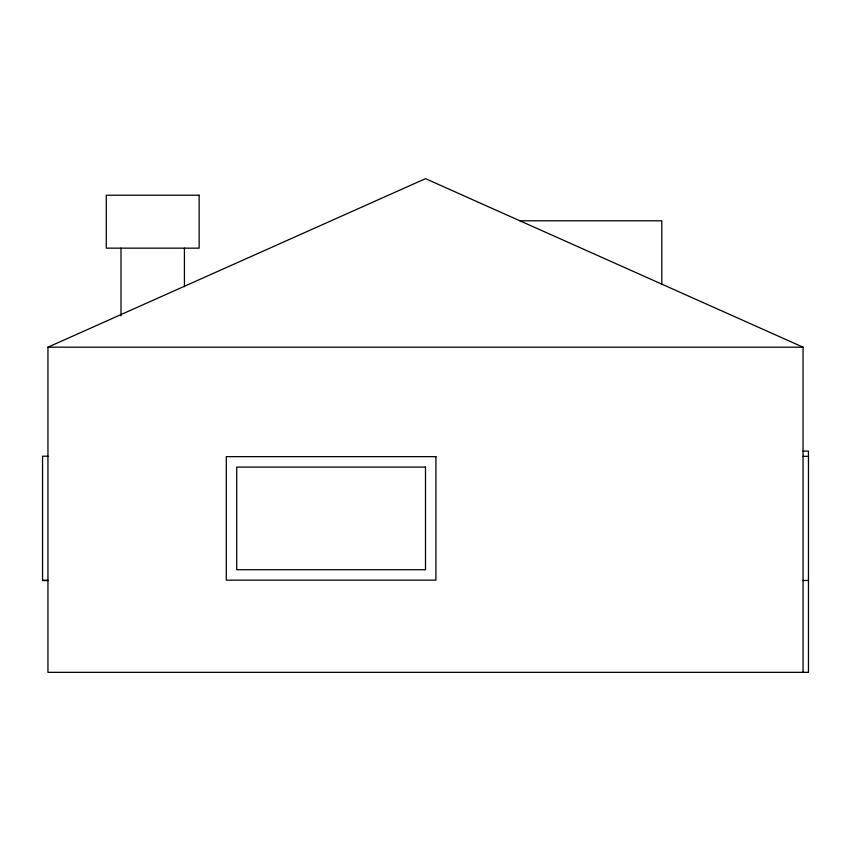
<?xml version="1.0" encoding="UTF-8"?>
<svg xmlns="http://www.w3.org/2000/svg" width="851" height="851" viewBox="0 0 851 851"><rect width="100%" height="100%" fill="white"/><g stroke="black" fill="none" stroke-linecap="round" stroke-linejoin="round"><path stroke-width="1.28" d="M803.046 451.115L808.45 451.115L808.45 672.343L47.954 672.343L47.954 347.187L425.5 178.657L803.046 347.187L803.046 672.343M519.887 220.792L661.801 220.792L661.801 284.138M47.954 347.187L803.046 347.187M47.954 456.221L42.55 456.221L42.55 580.584L47.954 580.584M803.046 456.37L808.45 456.37M42.55 580.244L47.954 580.244M803.046 580.435L808.45 580.435M184.422 248.152L184.422 286.681M121.002 248.152L121.002 315.902M199.145 195.219L106.279 195.219L106.279 248.152L199.145 248.152L199.145 195.219M435.925 456.657L226.292 456.657L226.292 580.148L435.925 580.148L435.925 456.657M425.5 467.093L236.727 467.093L236.727 569.713L425.5 569.713L425.5 467.093"/></g></svg>
